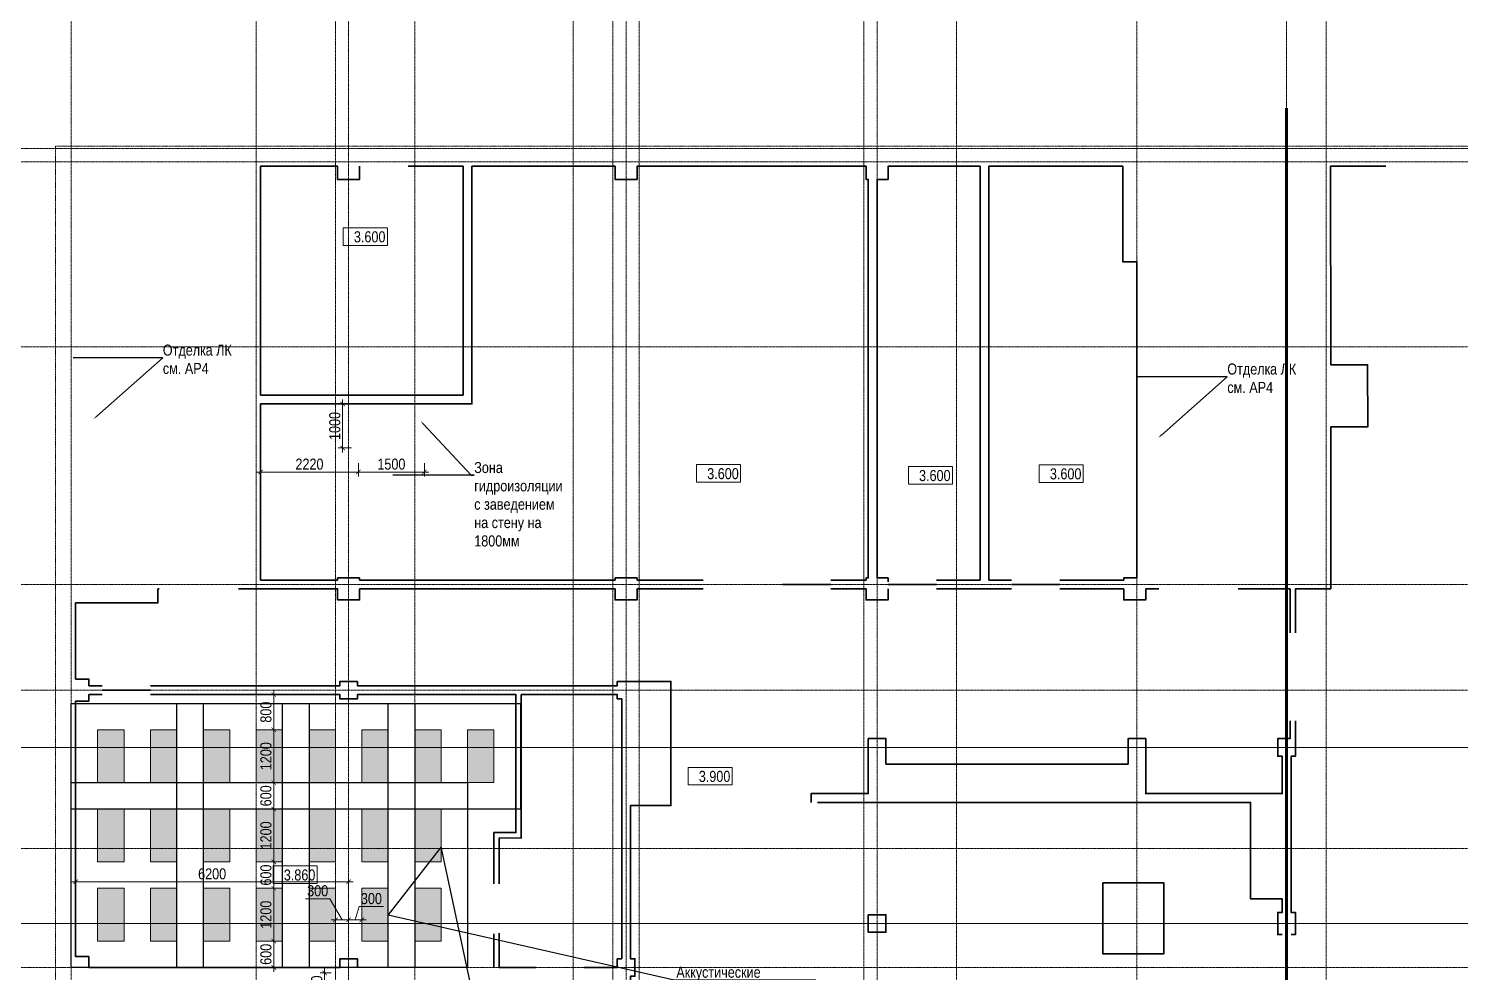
# Model space of a CAD drawing. Header units: millimetres. Extents: x -328335 to 1460319, y -208171 to 164069.
# Drawn here: x -967 to 31545, y 82090 to 103525 of the extents above; entities that cross this region are included whole.
import ezdxf
from ezdxf import colors
from ezdxf.entities.mleader import LeaderData, LeaderLine
from ezdxf.enums import TextEntityAlignment as Align
from ezdxf.math import Vec2, Vec3

# ---------------------------------------------------------------- set-up
doc = ezdxf.new("R2010")
doc.units = ezdxf.units.MM
doc.header["$LTSCALE"] = 0.5
for name, pattern in [('CENTER', [50.8, 31.75, -6.35, 6.35, -6.35]), ('CENTER2', [28.575, 19.05, -3.175, 3.175, -3.175]), ('DASHED', [19.05, 12.7, -6.35])]:
    doc.linetypes.add(name, pattern=pattern)
doc.layers.get('Defpoints').update_dxf_attribs({"color": 140})
for name, color, linetype, lineweight in [('АИ_Плинтус', 3, 'Continuous', 9), ('АИ_Полы', 1, 'Continuous', 9), ('АИ_Полы_размеры', 7, 'Continuous', 5), ('АР6_потолок_отм', 5, 'Continuous', 5), ('АЦ_Бафы', 8, 'Continuous', 0), ('АЦ_Выноски', 7, 'Continuous', 5)]:
    doc.layers.add(name, color=color, linetype=linetype, lineweight=lineweight)
doc.layers.add('АИ_Т_Профиль', color=2, linetype='Continuous', lineweight=40, true_color=0xffff00)
doc.layers.add('РД_Оси_100', color=7, linetype='Continuous', lineweight=0, true_color=0x525252)
doc.layers.add('АР_Делит', color=120, linetype='Continuous', lineweight=0, plot=False)
doc.layers.add('ФВ-5', color=7, linetype='Continuous')
doc.styles.add('Arial_Narrow_08', font='ARIALN.TTF', dxfattribs={"width": 0.8})
doc.styles.add('style1', font='ARIALN.TTF')
doc.dimstyles.new('Dim100_ареал', dxfattribs={"dimscale": 100, "dimtxt": 2.5, "dimasz": 1, "dimexe": 1, "dimexo": 1, "dimgap": 0.5, "dimtad": 1, "dimzin": 12, "dimdsep": 46, "dimtxsty": 'style1', "dimblk": 'ARCHTICK', "dimcen": 1, "dimdle": 1, "dimaunit": 1, "dimadec": 0, "dimazin": 3, "dimtfac": 1, "dimtmove": 1, "dimatfit": 3, "dimldrblk": 'OPEN30', "dimfxl": 2, "dimfxlon": 1, "dimtolj": 1, "dimtzin": 0, "dimlwd": 5, "dimlwe": 5, "dimarcsym": 0})

# ---------------------------------------------------------------- blocks, each defined once
blk = doc.blocks.new('СОШ_2200_АР_ОСИ_М100_28.05.24')
at = {"layer": 'АР_Делит', "linetype": 'CENTER2'}
for p, q in [((-5954.958, 87200), (47367.08, 87200)), ((-5954.958, 83200), (47367.08, 83200))]:
    blk.add_line(p, q, dxfattribs=at)
at = {"layer": 'АР_Делит', "color": 5, "linetype": 'DASHED'}
blk.add_lwpolyline([(114955, 135155), (114955, -355), (93595.036, -355), (93595.036, 13855), (94145, 13855), (94145, 68320), (66055, 68320), (66055, 13857.73), (83455, 13857.73), (83455, -355), (45245, -355), (45245, 13145), (44695, 13145), (44695, 26755), (45245, 26755), (45245, 68320), (20455, 68320), (20455, 26755), (27955, 26755), (27955, 13145), (-355, 13145), (-355, 100855), (37145, 100855), (37145, 129155)], dxfattribs=at)
at = {"layer": 'РД_Оси_100', "color": 8, "linetype": 'CENTER', "true_color": 0x808080}
for p, q in [((0, -6155), (0, 139938.679)), ((4200, -6155), (4200, 139938.679)), ((20100, -6155), (20100, 139938.679)), ((24200, -6155), (24200, 139938.679)), ((27600, -6155), (27600, 139938.679)), ((-5954.958, 96300), (119910, 96300)), ((-5954.958, 90900), (119910, 90900)), ((-5954.958, 88500), (119910, 88500)), ((-5954.958, 84900), (119910, 84900)), ((119910, 82200), (-5954.958, 82200))]:
    blk.add_line(p, q, dxfattribs=at)
for points in [[(5849.555, 139938.679), (6000, 139538.679), (6000, -6194.559)], [(6300, -6195.83), (6300, 139538.679), (6450, 139938.679)], [(7800, -6155), (7800, 139938.679)], [(11400, 139938.679), (11400, -6155)], [(12000.12, -6155), (12300, -5755), (12300, 139538.679), (12000, 139938.679)], [(12600, -6155), (12600, 139938.679)], [(13200, -6155), (12900, -5755), (12900, 139538.679), (13220.167, 139939.357)], [(17850, 139938.679), (18000, 139538.679), (18000, -6194.092)], [(18300, -6196.31), (18300, 139538.679), (18450, 139938.679)], [(28500, -6155), (28500, 139938.679)], [(119910, 100950), (119410, 100800), (-5454.958, 100800), (-5954.958, 100950)], [(119910, 100350), (119410, 100500), (-5454.958, 100500), (-5954.958, 100350)]]:
    blk.add_lwpolyline(points, dxfattribs=at)
blk = doc.blocks.new('Отметка_план')
at = {"color": 7, "lineweight": 5}
blk.add_lwpolyline([(0, 0), (10, 0), (10, 4), (0, 4)], close=True, dxfattribs=at)
at = {"style": 'Arial_Narrow_08', "width": 0.8}
blk.add_attdef('OTMG', text='', height=2.5, dxfattribs=at).set_placement((9.06, 0.7), align=Align.RIGHT)
blk = doc.blocks.new('_ArchTick')
at = {"color": 0, "linetype": 'ByBlock', "const_width": 0.15}
blk.add_lwpolyline([(-0.5, -0.5), (0.5, 0.5)], dxfattribs=at)
blk = doc.blocks.new('*D128')
at = {"layer": 'Defpoints', "color": 0, "transparency": 16777216}
for p in [(6520, 94000), (8020, 94000), (8020, 93454)]:
    blk.add_point(p, dxfattribs=at)
at = {"layer": 'АИ_Полы_размеры', "color": 0, "lineweight": 5, "transparency": 16777216}
for p, q in [((6520, 93654), (6520, 93354)), ((8020, 93654), (8020, 93354)), ((6420, 93454), (8120, 93454))]:
    blk.add_line(p, q, dxfattribs=at)
at = {"layer": 'АИ_Полы_размеры', "color": 0, "lineweight": 5, "transparency": 16777216, "xscale": 100, "yscale": 100, "zscale": 100, "rotation": 180}
blk.add_blockref('_ArchTick', (6520, 93454), dxfattribs=at)
at = {"layer": 'АИ_Полы_размеры', "color": 0, "lineweight": 5, "transparency": 16777216, "xscale": 100, "yscale": 100, "zscale": 100}
blk.add_blockref('_ArchTick', (8020, 93454), dxfattribs=at)
at = {"layer": 'АИ_Полы_размеры', "color": 0, "transparency": 16777216, "insert": (7270, 93632), "char_height": 250, "attachment_point": 5, "style": 'style1'}
blk.add_mtext('\\A1;1500', dxfattribs=at)
blk = doc.blocks.new('_Open30')
at = {"color": 0, "linetype": 'ByBlock', "lineweight": -2}
for p, q in [((-1, 0.27), (0, 0)), ((0, 0), (-1, -0.27)), ((0, 0), (-1, 0))]:
    blk.add_line(p, q, dxfattribs=at)
blk = doc.blocks.new('*D129')
at = {"layer": 'Defpoints', "color": 0, "transparency": 16777216}
for p in [(6164, 95000), (8020, 95000), (8020, 94000)]:
    blk.add_point(p, dxfattribs=at)
at = {"layer": 'АИ_Полы_размеры', "color": 0, "lineweight": 5, "transparency": 16777216}
for p, q in [((6364, 95000), (6064, 95000)), ((6164, 93900), (6164, 95100)), ((6364, 94000), (6064, 94000))]:
    blk.add_line(p, q, dxfattribs=at)
at = {"layer": 'АИ_Полы_размеры', "color": 0, "lineweight": 5, "transparency": 16777216, "xscale": 100, "yscale": 100, "zscale": 100}
for p, rotation in [((6164, 95000), 90), ((6164, 94000), 270)]:
    blk.add_blockref('_ArchTick', p, dxfattribs=dict(at, rotation=rotation))
at = {"layer": 'АИ_Полы_размеры', "color": 0, "transparency": 16777216, "insert": (5986, 94500), "char_height": 250, "attachment_point": 5, "rotation": 90, "style": 'style1'}
blk.add_mtext('\\A1;1000', dxfattribs=at)
blk = doc.blocks.new('*D161')
at = {"layer": 'Defpoints', "color": 0, "transparency": 16777216}
for p in [(4300, 94000), (6520, 94000), (4300, 93454)]:
    blk.add_point(p, dxfattribs=at)
at = {"layer": 'АИ_Полы_размеры', "color": 0, "lineweight": 5, "transparency": 16777216}
for p, q in [((4300, 93654), (4300, 93354)), ((6520, 93654), (6520, 93354)), ((6620, 93454), (4200, 93454))]:
    blk.add_line(p, q, dxfattribs=at)
at = {"layer": 'АИ_Полы_размеры', "color": 0, "lineweight": 5, "transparency": 16777216, "xscale": 100, "yscale": 100, "zscale": 100, "rotation": 180}
blk.add_blockref('_ArchTick', (4300, 93454), dxfattribs=at)
at = {"layer": 'АИ_Полы_размеры', "color": 0, "lineweight": 5, "transparency": 16777216, "xscale": 100, "yscale": 100, "zscale": 100}
blk.add_blockref('_ArchTick', (6520, 93454), dxfattribs=at)
at = {"layer": 'АИ_Полы_размеры', "color": 0, "transparency": 16777216, "insert": (5410, 93632), "char_height": 250, "attachment_point": 5, "style": 'style1'}
blk.add_mtext('\\A1;2220', dxfattribs=at)
blk = doc.blocks.new('_Dot')
at = {"color": 0, "linetype": 'ByBlock', "lineweight": -2}
blk.add_line((-0.5, 0), (-1, 0), dxfattribs=at)
at = {"color": 0, "linetype": 'ByBlock', "const_width": 0.5}
blk.add_lwpolyline([(-0.25, 0, 1), (0.25, 0, 1)], format="xyb", close=True, dxfattribs=at)
blk = doc.blocks.new('Робокласс_бафы')
at = {"layer": 'ФВ-5'}
h = blk.add_hatch(color=254, dxfattribs=at)
h.dxf.hatch_style = 1
h.paths.add_polyline_path([(0, 1200), (-600, 1200), (-600, 0), (0, 0)])
h.paths.add_polyline_path([(1200, 1200), (600, 1200), (600, 0), (1200, 0)])
h.paths.add_polyline_path([(0, -600), (-600, -600), (-600, -1800), (0, -1800)])
h.paths.add_polyline_path([(1200, -600), (600, -600), (600, -1800), (1200, -1800)])
at = {"layer": 'Defpoints'}
blk.add_lwpolyline([(-1200, 1800), (1800, 1800), (1800, -2400), (-1200, -2400)], close=True, dxfattribs=at)
at = {"layer": 'АЦ_Бафы', "color": 5, "lineweight": 5}
for points in [[(-600, 1200), (0, 1200), (0, 0), (-600, 0), (-600, 1200)], [(600, 1200), (1200, 1200), (1200, 0), (600, 0), (600, 1200)], [(-600, -600), (0, -600), (0, -1800), (-600, -1800), (-600, -600)], [(600, -600), (1200, -600), (1200, -1800), (600, -1800), (600, -600)]]:
    blk.add_lwpolyline(points, close=True, dxfattribs=at)
blk = doc.blocks.new('Робокласс_бафы_2в')
at = {"layer": 'ФВ-5'}
h = blk.add_hatch(color=254, dxfattribs=at)
h.dxf.hatch_style = 1
h.paths.add_polyline_path([(0, 1200), (-600, 1200), (-600, 0), (0, 0)])
h.paths.add_polyline_path([(0, -600), (-600, -600), (-600, -1800), (0, -1800)])
at = {"layer": 'Defpoints'}
blk.add_lwpolyline([(-1200, 1800), (600, 1800), (600, -2400), (-1200, -2400)], close=True, dxfattribs=at)
at = {"layer": 'АЦ_Бафы', "color": 5, "lineweight": 5}
for points in [[(-600, 1200), (0, 1200), (0, 0), (-600, 0), (-600, 1200)], [(-600, -600), (0, -600), (0, -1800), (-600, -1800), (-600, -600)]]:
    blk.add_lwpolyline(points, close=True, dxfattribs=at)
blk = doc.blocks.new('Робокласс_бафы_1')
at = {"layer": 'ФВ-5'}
h = blk.add_hatch(color=254, dxfattribs=at)
h.dxf.hatch_style = 1
h.paths.add_polyline_path([(0, 1200), (-600, 1200), (-600, 0), (0, 0)])
h.paths.add_polyline_path([(1200, 1200), (600, 1200), (600, 0), (1200, 0)])
at = {"layer": 'Defpoints'}
blk.add_lwpolyline([(-1200, 1800), (1800, 1800), (1800, -600), (-1200, -600)], close=True, dxfattribs=at)
at = {"layer": 'АЦ_Бафы', "color": 5, "lineweight": 5}
for points in [[(-600, 1200), (0, 1200), (0, 0), (-600, 0), (-600, 1200)], [(600, 1200), (1200, 1200), (1200, 0), (600, 0), (600, 1200)]]:
    blk.add_lwpolyline(points, close=True, dxfattribs=at)
blk = doc.blocks.new('*D415')
at = {"layer": 'Defpoints', "color": 0, "transparency": 16777216}
for p in [(5754, 82080), (6000, 82080), (6000, 81480)]:
    blk.add_point(p, dxfattribs=at)
at = {"layer": 'АЦ_Бафы', "color": 0, "lineweight": 5, "transparency": 16777216}
for p, q in [((5900, 82080), (5654, 82080)), ((5754, 81380), (5754, 82180)), ((5900, 81480), (5654, 81480))]:
    blk.add_line(p, q, dxfattribs=at)
at = {"layer": 'АЦ_Бафы', "color": 0, "lineweight": 5, "transparency": 16777216, "xscale": 100, "yscale": 100, "zscale": 100}
for p, rotation in [((5754, 82080), 90), ((5754, 81480), 270)]:
    blk.add_blockref('_ArchTick', p, dxfattribs=dict(at, rotation=rotation))
at = {"layer": 'АЦ_Бафы', "color": 0, "lineweight": 0, "transparency": 16777216, "insert": (5576, 81780), "char_height": 250, "attachment_point": 5, "rotation": 90, "style": 'style1'}
blk.add_mtext('\\A1;600', dxfattribs=at)
blk = doc.blocks.new('*D418')
at = {"layer": 'Defpoints', "color": 0, "transparency": 16777216}
for p in [(6600, 83284), (6300, 82784), (6600, 82800)]:
    blk.add_point(p, dxfattribs=at)
at = {"layer": 'АЦ_Бафы', "color": 0, "lineweight": 5, "transparency": 16777216}
for p, q in [((6450, 83284), (6541, 83586)), ((6541, 83586), (7093, 83586)), ((6200, 83284), (6700, 83284)), ((6300, 83084), (6300, 83384)), ((6600, 83084), (6600, 83384))]:
    blk.add_line(p, q, dxfattribs=at)
at = {"layer": 'АЦ_Бафы', "color": 0, "lineweight": 5, "transparency": 16777216, "xscale": 100, "yscale": 100, "zscale": 100, "rotation": 180}
blk.add_blockref('_ArchTick', (6300, 83284), dxfattribs=at)
at = {"layer": 'АЦ_Бафы', "color": 0, "lineweight": 5, "transparency": 16777216, "xscale": 100, "yscale": 100, "zscale": 100}
blk.add_blockref('_ArchTick', (6600, 83284), dxfattribs=at)
at = {"layer": 'АЦ_Бафы', "color": 0, "lineweight": 0, "transparency": 16777216, "insert": (6817, 83764), "char_height": 250, "attachment_point": 5, "style": 'style1'}
blk.add_mtext('\\A1;300', dxfattribs=at)
blk = doc.blocks.new('*D419')
at = {"layer": 'Defpoints', "color": 0, "transparency": 16777216}
for p in [(6000, 83284), (6000, 82800), (6300, 82784)]:
    blk.add_point(p, dxfattribs=at)
at = {"layer": 'АЦ_Бафы', "color": 0, "lineweight": 5, "transparency": 16777216}
for p, q in [((5873, 83764), (5321, 83764)), ((6150, 83284), (5873, 83764)), ((6400, 83284), (5900, 83284)), ((6000, 83084), (6000, 83384)), ((6300, 83084), (6300, 83384))]:
    blk.add_line(p, q, dxfattribs=at)
at = {"layer": 'АЦ_Бафы', "color": 0, "lineweight": 5, "transparency": 16777216, "xscale": 100, "yscale": 100, "zscale": 100, "rotation": 180}
blk.add_blockref('_ArchTick', (6000, 83284), dxfattribs=at)
at = {"layer": 'АЦ_Бафы', "color": 0, "lineweight": 5, "transparency": 16777216, "xscale": 100, "yscale": 100, "zscale": 100}
blk.add_blockref('_ArchTick', (6300, 83284), dxfattribs=at)
at = {"layer": 'АЦ_Бафы', "color": 0, "lineweight": 0, "transparency": 16777216, "insert": (5597, 83942), "char_height": 250, "attachment_point": 5, "style": 'style1'}
blk.add_mtext('\\A1;300', dxfattribs=at)
blk = doc.blocks.new('*D421')
at = {"layer": 'Defpoints', "color": 0, "transparency": 16777216}
for p in [(4599, 82800), (6000, 82800), (6103, 82200)]:
    blk.add_point(p, dxfattribs=at)
at = {"layer": 'АЦ_Бафы', "color": 0, "lineweight": 5, "transparency": 16777216}
for p, q in [((4799, 82800), (4499, 82800)), ((4599, 82100), (4599, 82900)), ((4799, 82200), (4499, 82200))]:
    blk.add_line(p, q, dxfattribs=at)
at = {"layer": 'АЦ_Бафы', "color": 0, "lineweight": 5, "transparency": 16777216, "xscale": 100, "yscale": 100, "zscale": 100}
for p, rotation in [((4599, 82800), 90), ((4599, 82200), 270)]:
    blk.add_blockref('_ArchTick', p, dxfattribs=dict(at, rotation=rotation))
at = {"layer": 'АЦ_Бафы', "color": 0, "lineweight": 0, "transparency": 16777216, "insert": (4422, 82500), "char_height": 250, "attachment_point": 5, "rotation": 90, "style": 'style1'}
blk.add_mtext('\\A1;600', dxfattribs=at)
blk = doc.blocks.new('*D422')
at = {"layer": 'Defpoints', "color": 0, "transparency": 16777216}
for p in [(4599, 84000), (4800, 84000), (6000, 82800)]:
    blk.add_point(p, dxfattribs=at)
at = {"layer": 'АЦ_Бафы', "color": 0, "lineweight": 5, "transparency": 16777216}
for p, q in [((4700, 84000), (4499, 84000)), ((4599, 82700), (4599, 84100)), ((4799, 82800), (4499, 82800))]:
    blk.add_line(p, q, dxfattribs=at)
at = {"layer": 'АЦ_Бафы', "color": 0, "lineweight": 5, "transparency": 16777216, "xscale": 100, "yscale": 100, "zscale": 100}
for p, rotation in [((4599, 84000), 90), ((4599, 82800), 270)]:
    blk.add_blockref('_ArchTick', p, dxfattribs=dict(at, rotation=rotation))
at = {"layer": 'АЦ_Бафы', "color": 0, "transparency": 16777216, "insert": (4422, 83400), "char_height": 250, "attachment_point": 5, "rotation": 90, "style": 'style1'}
blk.add_mtext('\\A1;1200', dxfattribs=at)
blk = doc.blocks.new('*D423')
at = {"layer": 'Defpoints', "color": 0, "transparency": 16777216}
for p in [(4599, 84600), (4800, 84600), (4800, 84000)]:
    blk.add_point(p, dxfattribs=at)
at = {"layer": 'АЦ_Бафы', "color": 0, "lineweight": 5, "transparency": 16777216}
for p, q in [((4700, 84600), (4499, 84600)), ((4599, 83900), (4599, 84700)), ((4700, 84000), (4499, 84000))]:
    blk.add_line(p, q, dxfattribs=at)
at = {"layer": 'АЦ_Бафы', "color": 0, "lineweight": 5, "transparency": 16777216, "xscale": 100, "yscale": 100, "zscale": 100}
for p, rotation in [((4599, 84600), 90), ((4599, 84000), 270)]:
    blk.add_blockref('_ArchTick', p, dxfattribs=dict(at, rotation=rotation))
at = {"layer": 'АЦ_Бафы', "color": 0, "transparency": 16777216, "insert": (4422, 84300), "char_height": 250, "attachment_point": 5, "rotation": 90, "style": 'style1'}
blk.add_mtext('\\A1;600', dxfattribs=at)
blk = doc.blocks.new('*D424')
at = {"layer": 'Defpoints', "color": 0, "transparency": 16777216}
for p in [(4599, 85800), (4800, 85800), (4800, 84600)]:
    blk.add_point(p, dxfattribs=at)
at = {"layer": 'АЦ_Бафы', "color": 0, "lineweight": 5, "transparency": 16777216}
for p, q in [((4599, 84500), (4599, 85900)), ((4700, 85800), (4499, 85800)), ((4700, 84600), (4499, 84600))]:
    blk.add_line(p, q, dxfattribs=at)
at = {"layer": 'АЦ_Бафы', "color": 0, "lineweight": 5, "transparency": 16777216, "xscale": 100, "yscale": 100, "zscale": 100}
for p, rotation in [((4599, 85800), 90), ((4599, 84600), 270)]:
    blk.add_blockref('_ArchTick', p, dxfattribs=dict(at, rotation=rotation))
at = {"layer": 'АЦ_Бафы', "color": 0, "transparency": 16777216, "insert": (4422, 85200), "char_height": 250, "attachment_point": 5, "rotation": 90, "style": 'style1'}
blk.add_mtext('\\A1;1200', dxfattribs=at)
blk = doc.blocks.new('*D425')
at = {"layer": 'Defpoints', "color": 0, "transparency": 16777216}
for p in [(4599, 86400), (4800, 86400), (4800, 85800)]:
    blk.add_point(p, dxfattribs=at)
at = {"layer": 'АЦ_Бафы', "color": 0, "lineweight": 5, "transparency": 16777216}
for p, q in [((4599, 85700), (4599, 86500)), ((4700, 86400), (4499, 86400)), ((4700, 85800), (4499, 85800))]:
    blk.add_line(p, q, dxfattribs=at)
at = {"layer": 'АЦ_Бафы', "color": 0, "lineweight": 5, "transparency": 16777216, "xscale": 100, "yscale": 100, "zscale": 100}
for p, rotation in [((4599, 86400), 90), ((4599, 85800), 270)]:
    blk.add_blockref('_ArchTick', p, dxfattribs=dict(at, rotation=rotation))
at = {"layer": 'АЦ_Бафы', "color": 0, "transparency": 16777216, "insert": (4422, 86100), "char_height": 250, "attachment_point": 5, "rotation": 90, "style": 'style1'}
blk.add_mtext('\\A1;600', dxfattribs=at)
blk = doc.blocks.new('*D426')
at = {"layer": 'Defpoints', "color": 0, "transparency": 16777216}
for p in [(4599, 87600), (4800, 87600), (4800, 86400)]:
    blk.add_point(p, dxfattribs=at)
at = {"layer": 'АЦ_Бафы', "color": 0, "lineweight": 5, "transparency": 16777216}
for p, q in [((4700, 87600), (4499, 87600)), ((4599, 86300), (4599, 87700)), ((4700, 86400), (4499, 86400))]:
    blk.add_line(p, q, dxfattribs=at)
at = {"layer": 'АЦ_Бафы', "color": 0, "lineweight": 5, "transparency": 16777216, "xscale": 100, "yscale": 100, "zscale": 100}
for p, rotation in [((4599, 87600), 90), ((4599, 86400), 270)]:
    blk.add_blockref('_ArchTick', p, dxfattribs=dict(at, rotation=rotation))
at = {"layer": 'АЦ_Бафы', "color": 0, "transparency": 16777216, "insert": (4422, 87000), "char_height": 250, "attachment_point": 5, "rotation": 90, "style": 'style1'}
blk.add_mtext('\\A1;1200', dxfattribs=at)
blk = doc.blocks.new('*D427')
at = {"layer": 'Defpoints', "color": 0, "transparency": 16777216}
for p in [(4599, 88400), (4813, 88400), (4800, 87600)]:
    blk.add_point(p, dxfattribs=at)
at = {"layer": 'АЦ_Бафы', "color": 0, "lineweight": 5, "transparency": 16777216}
for p, q in [((4599, 87500), (4599, 88500)), ((4713, 88400), (4499, 88400)), ((4700, 87600), (4499, 87600))]:
    blk.add_line(p, q, dxfattribs=at)
at = {"layer": 'АЦ_Бафы', "color": 0, "lineweight": 5, "transparency": 16777216, "xscale": 100, "yscale": 100, "zscale": 100}
for p, rotation in [((4599, 88400), 90), ((4599, 87600), 270)]:
    blk.add_blockref('_ArchTick', p, dxfattribs=dict(at, rotation=rotation))
at = {"layer": 'АЦ_Бафы', "color": 0, "transparency": 16777216, "insert": (4422, 88000), "char_height": 250, "attachment_point": 5, "rotation": 90, "style": 'style1'}
blk.add_mtext('\\A1;800', dxfattribs=at)
blk = doc.blocks.new('*D428')
at = {"layer": 'Defpoints', "color": 0, "lineweight": 0, "transparency": 16777216}
for p in [(100, 84148), (100, 82705), (6300, 82784)]:
    blk.add_point(p, dxfattribs=at)
at = {"layer": 'АЦ_Бафы', "color": 0, "lineweight": 5, "transparency": 16777216}
for p, q in [((100, 83948), (100, 84248)), ((6300, 83948), (6300, 84248)), ((6400, 84148), (0, 84148))]:
    blk.add_line(p, q, dxfattribs=at)
at = {"layer": 'АЦ_Бафы', "color": 0, "lineweight": 5, "transparency": 16777216, "xscale": 100, "yscale": 100, "zscale": 100, "rotation": 180}
blk.add_blockref('_ArchTick', (100, 84148), dxfattribs=at)
at = {"layer": 'АЦ_Бафы', "color": 0, "lineweight": 5, "transparency": 16777216, "xscale": 100, "yscale": 100, "zscale": 100}
blk.add_blockref('_ArchTick', (6300, 84148), dxfattribs=at)
at = {"layer": 'АЦ_Бафы', "color": 0, "lineweight": 0, "transparency": 16777216, "insert": (3200, 84326), "char_height": 250, "attachment_point": 5, "style": 'style1'}
blk.add_mtext('\\A1;6200', dxfattribs=at)

msp = doc.modelspace()

# ---------------------------------------------------------------- linework, layer by layer
at = {"color": 1, "lineweight": 60}
msp.add_lwpolyline([(27600, 101720.852), (27600, 63068.953)], dxfattribs=at)
at = {"layer": 'АИ_Плинтус', "color": 92, "linetype": 'ByBlock', "lineweight": 35}
msp.add_lwpolyline([(6550, 100400), (6550, 100100), (6050, 100100), (6050, 100400), (4299.999, 100400), (4299.999, 95200), (8900, 95200), (8900, 100400), (7650, 100400)], dxfattribs=at)
at = {"layer": 'АИ_Плинтус', "color": 24, "linetype": 'ByBlock', "lineweight": 35, "true_color": 0xa52900}
for points in [[(14350, 91000), (12850, 91000), (12850, 91050), (12350, 91050), (12350, 91000), (6550, 91000), (6550, 91050), (6050, 91050), (6050, 91000), (4300, 91000), (4300, 95000), (9100, 95000), (9100, 100400), (12350, 100400), (12350, 100100), (12850, 100100), (12850, 100400), (18050, 100400), (18050, 100100), (18100, 100100), (18100, 91050), (18050, 91050), (18050, 91000), (17250, 91000)], [(18550, 90960), (18550, 91050), (18300, 91050), (18300, 100100), (18550, 100100), (18550, 100400), (20640, 100400), (20640, 91000), (19650, 91000)], [(21350, 91000), (20840, 91000), (20840, 100400), (23880, 100400), (23880, 98230), (24200, 98230), (24200, 91050), (23900, 91050), (23900, 91000), (22450, 91000)], [(699.844, 88400), (400, 88400), (400, 88250), (100, 88250), (100, 82450), (400, 82450), (400, 82200), (6100, 82200), (6100, 82400), (6500, 82400), (6500, 82200)], [(9600, 84100), (9600, 85264.394), (10098.731, 85264.394), (10098.731, 88400), (6500, 88400), (6500, 88300), (6100, 88300), (6100, 88400), (1799.844, 88400)], [(11650, 82200), (12400, 82200), (12400, 82400), (12500, 82400), (12500, 88300), (12400, 88300), (12400, 88400), (10218.731, 88400), (10218.731, 85139.22), (9720, 85144.394), (9720, 84100)], [(9600, 82200), (9600, 82964.394)], [(9720, 82982.197), (9720, 82200), (10550, 82200)]]:
    msp.add_lwpolyline(points, dxfattribs=at)
at = {"layer": 'АИ_Плинтус', "color": 160, "linetype": 'ByBlock', "lineweight": 35, "true_color": 0x003fff}
for points in [[(29850, 100400), (28600, 100399.93), (28600.251, 95890), (29440.406, 95890), (29441.472, 94480.636), (28600.329, 94480.59), (28600.329, 90800), (27800, 90800), (27800, 89800)], [(2000, 90800), (1970, 90800), (1970, 90480), (100, 90480), (100, 88750), (400, 88750), (400, 88600), (699.844, 88600)], [(14350, 90800), (12850, 90800), (12850, 90550), (12350, 90550), (12350, 90800), (6550, 90800), (6550, 90550), (6050, 90550), (6050, 90800), (3800, 90800)], [(18550, 90800), (18550, 90550), (18050, 90550), (18050, 90800), (17250, 90800)], [(21350, 90800), (19650, 90800)], [(24700, 90800), (24400, 90800), (24400, 90550), (23900, 90550), (23900, 90800), (22450, 90800)], [(27680, 89800), (27680, 90800), (26500, 90800)], [(1799.844, 88600), (6100, 88600), (6100, 88700), (6500, 88700), (6500, 88600), (12400, 88600), (12400, 88700), (13620, 88700), (13620, 85880), (12700, 85880), (12700, 82400), (12800, 82400), (12800, 82000), (12700, 82000), (12700, 81200)], [(16800, 85950), (16800, 86150), (18100, 86150), (18100, 87400), (18500, 87400), (18500, 86820), (24000, 86820), (24000, 87400), (24400, 87400), (24400, 86150), (27500, 86150), (27500, 87000), (27400, 87000), (27400, 87400), (27680, 87400), (27680, 87800)], [(27800, 87800), (27800, 87000), (27700, 87000), (27700, 83450), (27800, 83450), (27800, 82950), (27700, 82950)], [(27500, 82950), (27400, 82950), (27400, 83450), (27500, 83450), (27500, 83758.796), (26780, 83758.796), (26780, 85950), (16950, 85950)]]:
    msp.add_lwpolyline(points, dxfattribs=at)
for points in [[(23430, 84120), (24810, 84120), (24810, 82510.873), (23430, 82510.873)], [(18100, 83400), (18500, 83400), (18500, 83000), (18100, 83000)]]:
    msp.add_lwpolyline(points, close=True, dxfattribs=at)
at = {"layer": 'АИ_Т_Профиль', "linetype": 'ByBlock', "lineweight": 35}
for points in [[(16150, 90900), (17250, 90900)], [(18550, 90900), (19650, 90900)], [(21350, 90900), (22450, 90900)], [(699.844, 88500), (1799.844, 88500)]]:
    msp.add_lwpolyline(points, dxfattribs=at)

# ---------------------------------------------------------------- block references
at = {"layer": 'АР6_потолок_отм'}
ref = msp.add_blockref('Отметка_план', (6178.514, 98602.012), dxfattribs=dict(at, xscale=100, yscale=100, zscale=100))
ref.add_attrib('OTMG', '3.600', dxfattribs={"layer": '0', "color": 0, "height": 250, "style": 'style1'}).set_placement((7135.932, 98921.828), align=Align.TOP_RIGHT)
ref = msp.add_blockref('Отметка_план', (14201.73, 93222.389), dxfattribs=dict(at, xscale=100, yscale=100, zscale=100))
ref.add_attrib('OTMG', '3.600', dxfattribs={"layer": '0', "color": 0, "height": 250, "style": 'style1'}).set_placement((15159.148, 93542.206), align=Align.TOP_RIGHT)
ref = msp.add_blockref('Отметка_план', (19011.436, 93179.372), dxfattribs=dict(at, xscale=100, yscale=100, zscale=100))
ref.add_attrib('OTMG', '3.600', dxfattribs={"layer": '0', "color": 0, "height": 250, "style": 'style1'}).set_placement((19968.854, 93499.189), align=Align.TOP_RIGHT)
ref = msp.add_blockref('Отметка_план', (21983.318, 93217.704), dxfattribs=dict(at, xscale=100, yscale=100, zscale=100))
ref.add_attrib('OTMG', '3.600', dxfattribs={"layer": '0', "color": 0, "height": 250, "style": 'style1'}).set_placement((22940.736, 93537.52), align=Align.TOP_RIGHT)
ref = msp.add_blockref('Отметка_план', (14010.526, 86346.497), dxfattribs=dict(at, xscale=100, yscale=100, zscale=100))
ref.add_attrib('OTMG', '3.900', dxfattribs={"layer": '0', "color": 0, "height": 250, "style": 'style1'}).set_placement((14967.944, 86666.313), align=Align.TOP_RIGHT)
ref = msp.add_blockref('Отметка_план', (4586.448, 84107.479), dxfattribs=dict(at, xscale=100, yscale=100, zscale=100))
ref.add_attrib('OTMG', '3.860', dxfattribs={"layer": '0', "color": 0, "height": 250, "style": 'style1'}).set_placement((5543.866, 84427.296), align=Align.TOP_RIGHT)
at = {"layer": 'АЦ_Бафы'}
for name, p in [('Робокласс_бафы_1', (1200, 86399.999)), ('Робокласс_бафы_1', (3599.999, 86399.999)), ('Робокласс_бафы_1', (6000, 86399.999)), ('Робокласс_бафы_1', (8400, 86399.999)), ('Робокласс_бафы', (1200, 84599.999)), ('Робокласс_бафы', (3600, 84599.999)), ('Робокласс_бафы', (6000, 84599.999)), ('Робокласс_бафы_2в', (8400, 84599.999))]:
    msp.add_blockref(name, p, dxfattribs=at)
at = {"layer": 'РД_Оси_100'}
msp.add_blockref('СОШ_2200_АР_ОСИ_М100_28.05.24', (0, 0), dxfattribs=at)

# ---------------------------------------------------------------- dimensions: what is measured, and where the dimension line sits
at = {"layer": 'АИ_Полы_размеры'}
dim = msp.add_linear_dim(base=(6163.918, 95000), p1=(8020, 94000), p2=(8020, 95000), angle=90, dimstyle='Dim100_ареал', dxfattribs=at)
dim.commit()
dim.dimension.update_dxf_attribs({"geometry": '*D129', "text_midpoint": (5986.275, 94500)})
for base, p2, picture, middle in [((4300, 93453.915), (4300, 94000), '*D161', (5410, 93631.558)), ((8020, 93453.915), (8020, 94000), '*D128', (7270, 93631.558))]:
    dim = msp.add_linear_dim(base=base, p1=(6520, 94000), p2=p2, dimstyle='Dim100_ареал', dxfattribs=at)
    dim.commit()
    dim.dimension.update_dxf_attribs({"geometry": picture, "text_midpoint": middle})
at = {"layer": 'АЦ_Бафы'}
for base, p1, p2, picture, middle in [((4599.262, 88400), (4800, 87599.999), (4812.8, 88400), '*D427', (4421.618, 88000)), ((4599.262, 87599.999), (4799.999, 86399.999), (4800, 87599.999), '*D426', (4421.618, 86999.999)), ((4599.262, 86399.999), (4800, 85799.999), (4799.999, 86399.999), '*D425', (4421.618, 86099.999)), ((4599.262, 85799.999), (4800, 84599.999), (4800, 85799.999), '*D424', (4421.618, 85199.999)), ((4599.262, 84599.999), (4800, 83999.999), (4800, 84599.999), '*D423', (4421.618, 84299.999)), ((4599.262, 83999.999), (6000, 82799.999), (4800, 83999.999), '*D422', (4421.618, 83399.999))]:
    dim = msp.add_linear_dim(base=base, p1=p1, p2=p2, angle=90, dimstyle='Dim100_ареал', dxfattribs=at)
    dim.commit()
    dim.dimension.update_dxf_attribs({"geometry": picture, "text_midpoint": middle})
at = {"layer": 'АЦ_Бафы', "lineweight": 0}
for base, p2, picture, middle in [((100, 84148.389), (100, 82705.072), '*D428', (3200, 84326.033)), ((6600, 83283.791), (6600, 82799.999), '*D418', (6590.793, 83764.078))]:
    dim = msp.add_linear_dim(base=base, p1=(6300, 82783.853), p2=p2, dimstyle='Dim100_ареал', dxfattribs=at)
    dim.commit()
    dim.dimension.update_dxf_attribs({"geometry": picture, "text_midpoint": middle})
dim = msp.add_linear_dim(base=(6000, 83283.791), p1=(6300, 82783.853), p2=(6000, 82799.999), dimstyle='Dim100_ареал', dxfattribs=at)
dim.commit()
dim.dimension.update_dxf_attribs({"geometry": '*D419', "text_midpoint": (5823.454, 83764.078), "dimtype": 160})
for base, p1, p2, picture, middle in [((4599.262, 82799.999), (6102.5, 82200), (6000, 82799.999), '*D421', (4421.618, 82500)), ((5753.913, 82080), (6000, 81480.001), (6000, 82080), '*D415', (5576.27, 81780))]:
    dim = msp.add_linear_dim(base=base, p1=p1, p2=p2, angle=90, dimstyle='Dim100_ареал', dxfattribs=at)
    dim.commit()
    dim.dimension.update_dxf_attribs({"geometry": picture, "text_midpoint": middle})

# ---------------------------------------------------------------- leaders
at = {"layer": 'АИ_Полы', "color": 7, "lineweight": 0}
ml = msp.add_multileader_mtext('Standard', dxfattribs=at)
ml.set_content('Отделка ЛК \\Pсм. АР4', color=7, style='style1')
ml.set_leader_properties()
ml.build(insert=Vec2(0, 0))
ml.multileader.update_dxf_attribs({"text_left_attachment_type": 6, "text_right_attachment_type": 6, "dogleg_length": 0.36, "arrow_head_size": 100})
ctx = ml.context
ctx.base_point, ctx.char_height, ctx.arrow_head_size, ctx.landing_gap_size, ctx.plane_origin = Vec3(2080.065, 96048.601), 250, 100, 0, Vec3(74440.498, 77342.996)
ctx.left_attachment, ctx.right_attachment = 6, 6
notes = []
notes.append((ctx, [(0, (1, 1, 0), (2079.705, 96048.601), (1, 0), 0.36, [(1, [(508.491, 94659.22)], 0, [])])]))
ctx.mtext.insert, ctx.mtext.rotation, ctx.mtext.width, ctx.mtext.defined_height, ctx.mtext.flow_direction = Vec3(2080.065, 96348.601), 6.283185307, 2384.53574, 799.326, 5
ml = msp.add_multileader_mtext('Standard', dxfattribs=at)
ml.set_content('Отделка ЛК \\Pсм. АР4', color=7, style='style1')
ml.set_leader_properties()
ml.build(insert=Vec2(0, 0))
ml.multileader.update_dxf_attribs({"text_left_attachment_type": 6, "text_right_attachment_type": 6, "dogleg_length": 0.36, "arrow_head_size": 100})
ctx = ml.context
ctx.base_point, ctx.char_height, ctx.arrow_head_size, ctx.landing_gap_size, ctx.plane_origin = Vec3(26252.973, 95618.217), 250, 100, 0, Vec3(98613.407, 76912.611)
ctx.left_attachment, ctx.right_attachment = 6, 6
notes.append((ctx, [(0, (1, 1, 0), (26252.613, 95618.217), (1, 0), 0.36, [(1, [(24681.399, 94228.835)], 0, [])])]))
ctx.mtext.insert, ctx.mtext.rotation, ctx.mtext.width, ctx.mtext.defined_height, ctx.mtext.flow_direction = Vec3(26252.973, 95918.217), 6.283185307, 2384.53574, 799.326, 5
ml = msp.add_multileader_mtext('Standard', dxfattribs=at)
ml.set_content('Зона гидроизоляции\\Pс заведением на стену на 1800мм', color=7, style='style1')
ml.set_leader_properties()
ml.build(insert=Vec2(0, 0))
ml.multileader.update_dxf_attribs({"text_left_attachment_type": 6, "text_right_attachment_type": 6, "dogleg_length": 0.36, "arrow_head_size": 100})
ctx = ml.context
ctx.base_point, ctx.char_height, ctx.arrow_head_size, ctx.landing_gap_size, ctx.plane_origin = Vec3(9151.642, 93381.364), 250, 100, 0, Vec3(75396.726, 76319.551)
ctx.left_attachment, ctx.right_attachment = 6, 6
notes.append((ctx, [(0, (1, 1, 0), (9078.548, 93381.364), (1, 0), 73.094, [(0, [(7932.392, 94612.889)], 0, [])])]))
ctx.mtext.insert, ctx.mtext.rotation, ctx.mtext.width, ctx.mtext.defined_height, ctx.mtext.flow_direction = Vec3(9151.642, 93681.364), 6.283185307, 1831.10562, 363.96, 5
at = {"layer": 'АЦ_Выноски'}
ml = msp.add_multileader_mtext('Standard', dxfattribs=at)
ml.set_content('Аккустические \\Pподвесные панели\\PПТБ-3 \\Pиз минерального \\Pстекловолокна. \\PRAL 9003\\P1200х600 мм\\P\\pxa0.66667;Потолок RAL 7044', color=256, style='style1')
ml.set_leader_properties(color=256)
ml.set_arrow_properties(name='DOT')
ml.build(insert=Vec2(0, 0))
ml.multileader.update_dxf_attribs({"has_dogleg": 0, "text_left_attachment_type": 6, "text_right_attachment_type": 6, "arrow_head_size": 100, "scale": 100})
ctx = ml.context
ctx.base_point, ctx.scale, ctx.char_height, ctx.arrow_head_size, ctx.landing_gap_size, ctx.plane_origin, ctx.plane_x_axis, ctx.plane_y_axis = Vec3(13691.116, 81918.082), 100, 250, 100, 50, Vec3(-22609.58, 75519.754), Vec3(1, 0.00000001), Vec3(-0.00000001, 1)
ctx.left_attachment, ctx.right_attachment = 6, 6
notes.append((ctx, [(1, (1, 1, 0), (12891.116, 81918.082), (1, 0.00000001), 800, [(3, [(10800, 77221.325), (9600, 79341.128), (8400, 84937.701), (7200, 83399.999)], 0, [])])]))
ctx.mtext.insert, ctx.mtext.text_direction, ctx.mtext.rotation, ctx.mtext.width, ctx.mtext.line_spacing_factor, ctx.mtext.flow_direction = Vec3(13741.116, 82218.082), Vec3(1, 0.00000001), 0.00000001, 11047.033, 0.8, 5
for ctx, leaders in notes:
    for number, flags, end, landing, length, lines in leaders:
        leader = LeaderData()
        leader.index, (leader.has_last_leader_line, leader.has_dogleg_vector, leader.attachment_direction) = number, flags
        leader.last_leader_point, leader.dogleg_vector, leader.dogleg_length = Vec3(end), Vec3(landing), length
        for number, points, colour, breaks in lines:
            line = LeaderLine()
            line.index, line.vertices, line.color, line.breaks = number, Vec3.list(points), colors.encode_raw_color(colour), breaks
            leader.lines.append(line)
        ctx.leaders.append(leader)

doc.saveas('drawing.dxf')
